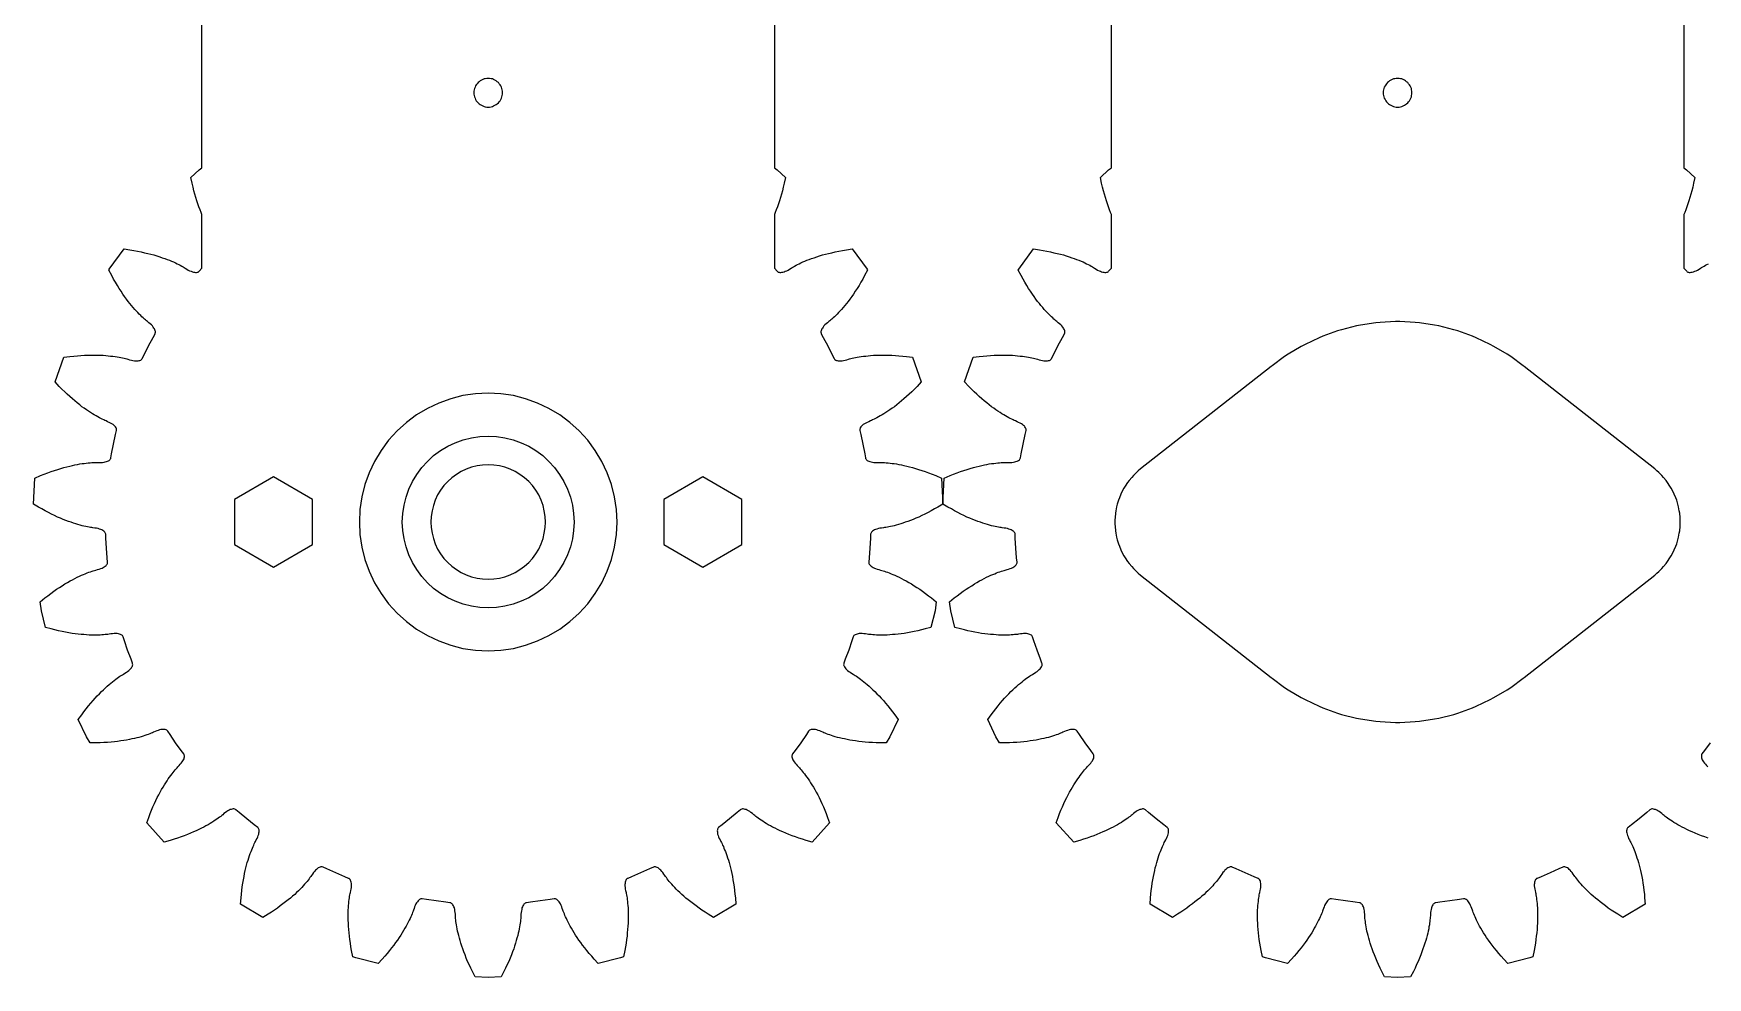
# Model space of a CAD drawing. Header units: millimetres. Extents: x -32 to 159, y -32 to 274.
# Drawn here: x -31.8 to 85.2, y -31.8 to 34.1 of the extents above; entities that cross this region are included whole.
import ezdxf

# ---------------------------------------------------------------- set-up
doc = ezdxf.new("R2010")
doc.units = ezdxf.units.MM
doc.layers.add('default', color=7, linetype='Continuous')

msp = doc.modelspace()

# ---------------------------------------------------------------- linework, layer by layer
at = {"layer": 'default'}
for points in [[(5.46, -27.71), (5.41, -27.6), (5.36, -27.49), (5.32, -27.38), (5.28, -27.29), (5.25, -27.2), (5.22, -27.12), (5.18, -27), (5.14, -26.89), (5.1, -26.79), (5.05, -26.69), (5, -26.61), (4.95, -26.54), (4.9, -26.48), (4.85, -26.43), (4.8, -26.39), (4.75, -26.36), (4.7, -26.34), (4.66, -26.34), (4.61, -26.34), (4.32, -26.38), (3.64, -26.48), (2.96, -26.57), (2.67, -26.6), (2.62, -26.61), (2.58, -26.64), (2.54, -26.67), (2.5, -26.71), (2.46, -26.76), (2.42, -26.82), (2.39, -26.89), (2.36, -26.97), (2.34, -27.07), (2.32, -27.17), (2.3, -27.28), (2.29, -27.4), (2.29, -27.52), (2.28, -27.61), (2.28, -27.7), (2.26, -27.8), (2.25, -27.91), (2.24, -28.03), (2.22, -28.16), (2.19, -28.29), (2.17, -28.43), (2.14, -28.58), (2.1, -28.74), (2.06, -28.9), (2.01, -29.08), (1.96, -29.25), (1.91, -29.44), (1.84, -29.63), (1.78, -29.83), (1.7, -30.04), (1.62, -30.25), (1.53, -30.47), (1.44, -30.7), (1.33, -30.93), (1.22, -31.17), (1.1, -31.41), (0.91, -31.79), (0, -31.83), (-0.91, -31.79), (-1.1, -31.41), (-1.22, -31.17), (-1.33, -30.93), (-1.44, -30.7), (-1.53, -30.47), (-1.62, -30.25), (-1.7, -30.04), (-1.78, -29.83), (-1.84, -29.63), (-1.91, -29.44), (-1.96, -29.25), (-2.01, -29.08), (-2.06, -28.9), (-2.1, -28.74), (-2.14, -28.58), (-2.17, -28.43), (-2.19, -28.29), (-2.22, -28.16), (-2.24, -28.03), (-2.25, -27.91), (-2.26, -27.8), (-2.28, -27.7), (-2.28, -27.61), (-2.29, -27.52), (-2.29, -27.4), (-2.3, -27.28), (-2.32, -27.17), (-2.34, -27.07), (-2.36, -26.97), (-2.39, -26.89), (-2.42, -26.82), (-2.46, -26.76), (-2.5, -26.71), (-2.54, -26.67), (-2.58, -26.64), (-2.62, -26.61), (-2.67, -26.6), (-2.96, -26.57), (-3.64, -26.48), (-4.32, -26.38), (-4.61, -26.34), (-4.66, -26.34), (-4.7, -26.34), (-4.75, -26.36), (-4.8, -26.39), (-4.85, -26.43), (-4.9, -26.48), (-4.95, -26.54), (-5, -26.61), (-5.05, -26.69), (-5.1, -26.79), (-5.14, -26.89), (-5.18, -27), (-5.22, -27.12), (-5.25, -27.2), (-5.28, -27.29), (-5.32, -27.38), (-5.36, -27.49), (-5.41, -27.6), (-5.46, -27.71), (-5.52, -27.83), (-5.59, -27.96), (-5.66, -28.1), (-5.73, -28.24), (-5.82, -28.39), (-5.91, -28.54), (-6, -28.7), (-6.11, -28.86), (-6.22, -29.03), (-6.34, -29.21), (-6.47, -29.39), (-6.6, -29.57), (-6.75, -29.76), (-6.9, -29.95), (-7.06, -30.15), (-7.23, -30.34), (-7.41, -30.55), (-7.69, -30.85), (-9.24, -30.46), (-9.45, -30.38), (-9.54, -29.95), (-9.59, -29.69), (-9.63, -29.43), (-9.67, -29.18), (-9.7, -28.93), (-9.72, -28.7), (-9.74, -28.47), (-9.76, -28.25), (-9.77, -28.04), (-9.78, -27.83), (-9.78, -27.64), (-9.78, -27.45), (-9.78, -27.28), (-9.78, -27.11), (-9.77, -26.95), (-9.76, -26.79), (-9.74, -26.65), (-9.73, -26.52), (-9.72, -26.39), (-9.7, -26.27), (-9.68, -26.16), (-9.66, -26.06), (-9.65, -25.97), (-9.63, -25.89), (-9.6, -25.76), (-9.58, -25.65), (-9.56, -25.53), (-9.55, -25.43), (-9.55, -25.34), (-9.56, -25.25), (-9.57, -25.17), (-9.59, -25.1), (-9.61, -25.04), (-9.64, -24.99), (-9.67, -24.95), (-9.71, -24.92), (-9.75, -24.9), (-10.02, -24.79), (-10.65, -24.52), (-11.28, -24.24), (-11.54, -24.12), (-11.59, -24.1), (-11.64, -24.1), (-11.69, -24.1), (-11.74, -24.12), (-11.8, -24.14), (-11.87, -24.17), (-11.93, -24.22), (-12, -24.28), (-12.06, -24.34), (-12.13, -24.42), (-12.2, -24.5), (-12.28, -24.6), (-12.35, -24.71), (-12.39, -24.78), (-12.45, -24.85), (-12.51, -24.93), (-12.58, -25.02), (-12.65, -25.11), (-12.74, -25.21), (-12.83, -25.31), (-12.92, -25.42), (-13.03, -25.53), (-13.14, -25.65), (-13.26, -25.77), (-13.39, -25.89), (-13.52, -26.02), (-13.67, -26.15), (-13.82, -26.28), (-13.98, -26.41), (-14.16, -26.55), (-14.34, -26.69), (-14.53, -26.83), (-14.73, -26.98), (-14.93, -27.12), (-15.15, -27.27), (-15.38, -27.41), (-15.74, -27.63), (-17.3, -26.7), (-17.27, -26.27), (-17.24, -26), (-17.21, -25.74), (-17.18, -25.49), (-17.14, -25.24), (-17.1, -25.01), (-17.06, -24.78), (-17.02, -24.57), (-16.97, -24.36), (-16.93, -24.16), (-16.88, -23.98), (-16.83, -23.8), (-16.78, -23.63), (-16.73, -23.46), (-16.67, -23.31), (-16.62, -23.17), (-16.57, -23.03), (-16.52, -22.91), (-16.47, -22.79), (-16.43, -22.68), (-16.38, -22.58), (-16.34, -22.49), (-16.3, -22.4), (-16.26, -22.33), (-16.2, -22.22), (-16.14, -22.11), (-16.1, -22.01), (-16.06, -21.91), (-16.03, -21.82), (-16.02, -21.73), (-16.01, -21.66), (-16, -21.59), (-16.01, -21.52), (-16.02, -21.47), (-16.04, -21.42), (-16.07, -21.38), (-16.1, -21.35), (-16.34, -21.16), (-16.87, -20.74), (-17.4, -20.3), (-17.62, -20.11), (-17.66, -20.08), (-17.71, -20.06), (-17.76, -20.05), (-17.82, -20.05), (-17.88, -20.06), (-17.95, -20.08), (-18.02, -20.1), (-18.1, -20.14), (-18.18, -20.18), (-18.27, -20.24), (-18.36, -20.3), (-18.46, -20.38), (-18.55, -20.46), (-18.62, -20.51), (-18.69, -20.57), (-18.77, -20.63), (-18.86, -20.7), (-18.96, -20.77), (-19.07, -20.84), (-19.18, -20.91), (-19.3, -20.99), (-19.43, -21.07), (-19.57, -21.15), (-19.72, -21.23), (-19.87, -21.32), (-20.04, -21.4), (-20.22, -21.49), (-20.4, -21.57), (-20.59, -21.66), (-20.79, -21.75), (-21.01, -21.83), (-21.23, -21.92), (-21.46, -22), (-21.7, -22.09), (-21.95, -22.17), (-22.21, -22.25), (-22.63, -22.37), (-23.85, -21.02), (-23.71, -20.64), (-23.61, -20.38), (-23.52, -20.14), (-23.42, -19.91), (-23.32, -19.68), (-23.22, -19.47), (-23.12, -19.26), (-23.02, -19.07), (-22.92, -18.88), (-22.82, -18.7), (-22.72, -18.53), (-22.62, -18.37), (-22.53, -18.22), (-22.44, -18.08), (-22.35, -17.95), (-22.26, -17.82), (-22.17, -17.71), (-22.09, -17.6), (-22.01, -17.5), (-21.94, -17.41), (-21.87, -17.32), (-21.8, -17.25), (-21.74, -17.18), (-21.68, -17.11), (-21.59, -17.02), (-21.51, -16.93), (-21.44, -16.85), (-21.38, -16.76), (-21.33, -16.68), (-21.29, -16.61), (-21.25, -16.54), (-21.23, -16.47), (-21.22, -16.41), (-21.22, -16.35), (-21.23, -16.3), (-21.24, -16.25), (-21.26, -16.21), (-21.44, -15.97), (-21.84, -15.42), (-22.23, -14.85), (-22.39, -14.61), (-22.42, -14.57), (-22.46, -14.54), (-22.51, -14.52), (-22.57, -14.5), (-22.63, -14.49), (-22.7, -14.49), (-22.78, -14.5), (-22.86, -14.51), (-22.96, -14.53), (-23.05, -14.56), (-23.16, -14.6), (-23.27, -14.64), (-23.38, -14.69), (-23.46, -14.73), (-23.55, -14.76), (-23.64, -14.8), (-23.75, -14.84), (-23.86, -14.88), (-23.98, -14.92), (-24.11, -14.96), (-24.25, -15), (-24.4, -15.05), (-24.55, -15.09), (-24.72, -15.13), (-24.89, -15.16), (-25.07, -15.2), (-25.26, -15.24), (-25.46, -15.27), (-25.67, -15.3), (-25.89, -15.33), (-26.12, -15.36), (-26.35, -15.38), (-26.6, -15.4), (-26.85, -15.41), (-27.11, -15.43), (-27.39, -15.43), (-27.81, -15.44), (-28.07, -15.01), (-28.64, -13.81), (-28.4, -13.47), (-28.24, -13.26), (-28.08, -13.05), (-27.92, -12.85), (-27.76, -12.66), (-27.61, -12.48), (-27.46, -12.31), (-27.31, -12.15), (-27.16, -12), (-27.02, -11.85), (-26.88, -11.72), (-26.74, -11.59), (-26.61, -11.47), (-26.48, -11.36), (-26.36, -11.25), (-26.24, -11.16), (-26.13, -11.07), (-26.02, -10.99), (-25.92, -10.91), (-25.82, -10.84), (-25.73, -10.78), (-25.64, -10.72), (-25.56, -10.67), (-25.49, -10.63), (-25.38, -10.57), (-25.28, -10.5), (-25.19, -10.44), (-25.11, -10.38), (-25.04, -10.31), (-24.98, -10.25), (-24.93, -10.19), (-24.89, -10.13), (-24.86, -10.07), (-24.84, -10.02), (-24.83, -9.97), (-24.84, -9.92), (-24.85, -9.87), (-24.95, -9.59), (-25.19, -8.95), (-25.41, -8.31), (-25.51, -8.02), (-25.52, -7.98), (-25.55, -7.94), (-25.59, -7.91), (-25.64, -7.88), (-25.7, -7.85), (-25.77, -7.83), (-25.84, -7.81), (-25.93, -7.8), (-26.02, -7.8), (-26.13, -7.8), (-26.24, -7.81), (-26.36, -7.82), (-26.48, -7.84), (-26.57, -7.85), (-26.66, -7.86), (-26.76, -7.87), (-26.87, -7.88), (-26.99, -7.89), (-27.12, -7.9), (-27.25, -7.9), (-27.4, -7.91), (-27.55, -7.91), (-27.71, -7.9), (-27.88, -7.9), (-28.06, -7.89), (-28.24, -7.87), (-28.44, -7.86), (-28.64, -7.83), (-28.85, -7.81), (-29.07, -7.78), (-29.29, -7.74), (-29.53, -7.7), (-29.77, -7.65), (-30.02, -7.6), (-30.27, -7.54), (-30.53, -7.47), (-30.93, -7.36), (-31.22, -6.21), (-31.31, -5.58), (-30.98, -5.31), (-30.77, -5.15), (-30.56, -4.99), (-30.35, -4.84), (-30.15, -4.7), (-29.95, -4.57), (-29.76, -4.45), (-29.57, -4.33), (-29.39, -4.22), (-29.21, -4.12), (-29.04, -4.03), (-28.88, -3.94), (-28.72, -3.86), (-28.56, -3.79), (-28.42, -3.72), (-28.28, -3.66), (-28.15, -3.61), (-28.02, -3.56), (-27.9, -3.51), (-27.79, -3.47), (-27.68, -3.44), (-27.59, -3.41), (-27.5, -3.38), (-27.41, -3.36), (-27.29, -3.33), (-27.18, -3.29), (-27.07, -3.26), (-26.98, -3.22), (-26.89, -3.17), (-26.82, -3.13), (-26.75, -3.08), (-26.7, -3.04), (-26.66, -2.99), (-26.62, -2.94), (-26.6, -2.9), (-26.59, -2.85), (-26.59, -2.8), (-26.62, -2.51), (-26.67, -1.82), (-26.71, -1.14), (-26.72, -0.85), (-26.73, -0.8), (-26.75, -0.75), (-26.78, -0.71), (-26.82, -0.67), (-26.86, -0.63), (-26.92, -0.59), (-26.99, -0.55), (-27.07, -0.52), (-27.16, -0.49), (-27.26, -0.46), (-27.37, -0.44), (-27.49, -0.42), (-27.62, -0.4), (-27.7, -0.39), (-27.79, -0.38), (-27.89, -0.36), (-28, -0.34), (-28.12, -0.32), (-28.24, -0.29), (-28.37, -0.26), (-28.51, -0.22), (-28.66, -0.18), (-28.82, -0.13), (-28.98, -0.08), (-29.14, -0.02), (-29.32, 0.04), (-29.5, 0.11), (-29.69, 0.18), (-29.89, 0.26), (-30.09, 0.35), (-30.29, 0.45), (-30.51, 0.55), (-30.73, 0.66), (-30.95, 0.78), (-31.18, 0.91), (-31.42, 1.04), (-31.77, 1.25), (-31.68, 3.07), (-31.27, 3.24), (-31.02, 3.35), (-30.77, 3.44), (-30.53, 3.53), (-30.3, 3.61), (-30.07, 3.68), (-29.86, 3.75), (-29.64, 3.81), (-29.44, 3.86), (-29.24, 3.91), (-29.05, 3.95), (-28.87, 3.99), (-28.7, 4.03), (-28.53, 4.06), (-28.37, 4.08), (-28.22, 4.1), (-28.08, 4.12), (-27.94, 4.13), (-27.81, 4.14), (-27.69, 4.15), (-27.58, 4.16), (-27.48, 4.16), (-27.39, 4.16), (-27.3, 4.16), (-27.18, 4.16), (-27.06, 4.16), (-26.95, 4.17), (-26.84, 4.18), (-26.75, 4.2), (-26.67, 4.22), (-26.59, 4.25), (-26.53, 4.28), (-26.47, 4.31), (-26.43, 4.35), (-26.4, 4.39), (-26.37, 4.43), (-26.36, 4.48), (-26.31, 4.77), (-26.17, 5.44), (-26.03, 6.11), (-25.96, 6.4), (-25.96, 6.44), (-25.96, 6.49), (-25.98, 6.54), (-26, 6.59), (-26.04, 6.65), (-26.08, 6.7), (-26.14, 6.75), (-26.21, 6.81), (-26.29, 6.86), (-26.38, 6.91), (-26.47, 6.96), (-26.59, 7.01), (-26.7, 7.06), (-26.78, 7.09), (-26.86, 7.13), (-26.96, 7.18), (-27.06, 7.23), (-27.16, 7.28), (-27.27, 7.34), (-27.39, 7.41), (-27.52, 7.48), (-27.65, 7.56), (-27.78, 7.65), (-27.92, 7.74), (-28.07, 7.84), (-28.22, 7.95), (-28.38, 8.06), (-28.54, 8.19), (-28.71, 8.32), (-28.88, 8.46), (-29.05, 8.61), (-29.23, 8.76), (-29.41, 8.93), (-29.59, 9.1), (-29.78, 9.29), (-29.97, 9.48), (-30.26, 9.79), (-29.65, 11.51), (-29.23, 11.56), (-28.96, 11.59), (-28.7, 11.61), (-28.45, 11.63), (-28.2, 11.65), (-27.97, 11.66), (-27.74, 11.66), (-27.52, 11.66), (-27.31, 11.66), (-27.1, 11.66), (-26.91, 11.65), (-26.72, 11.63), (-26.54, 11.62), (-26.38, 11.6), (-26.22, 11.58), (-26.07, 11.56), (-25.92, 11.54), (-25.79, 11.52), (-25.66, 11.49), (-25.55, 11.47), (-25.44, 11.44), (-25.34, 11.42), (-25.25, 11.4), (-25.17, 11.37), (-25.05, 11.34), (-24.93, 11.31), (-24.82, 11.28), (-24.72, 11.27), (-24.63, 11.26), (-24.54, 11.26), (-24.46, 11.26), (-24.39, 11.28), (-24.33, 11.29), (-24.28, 11.32), (-24.23, 11.35), (-24.2, 11.38), (-24.18, 11.42), (-24.04, 11.69), (-23.73, 12.3), (-23.41, 12.9), (-23.27, 13.16), (-23.26, 13.21), (-23.25, 13.25), (-23.25, 13.31), (-23.26, 13.36), (-23.28, 13.42), (-23.31, 13.49), (-23.35, 13.55), (-23.4, 13.62), (-23.46, 13.7), (-23.53, 13.77), (-23.61, 13.85), (-23.71, 13.93), (-23.81, 14), (-23.87, 14.06), (-23.94, 14.12), (-24.02, 14.18), (-24.1, 14.26), (-24.19, 14.34), (-24.28, 14.43), (-24.38, 14.52), (-24.48, 14.63), (-24.58, 14.74), (-24.69, 14.86), (-24.8, 14.99), (-24.91, 15.12), (-25.03, 15.27), (-25.15, 15.42), (-25.27, 15.58), (-25.4, 15.75), (-25.52, 15.93), (-25.65, 16.12), (-25.78, 16.32), (-25.91, 16.53), (-26.04, 16.75), (-26.17, 16.98), (-26.3, 17.22), (-26.51, 17.61), (-26.47, 17.68), (-25.43, 19.08), (-25.03, 19.02), (-24.76, 18.97), (-24.5, 18.93), (-24.25, 18.88), (-24.01, 18.82), (-23.78, 18.77), (-23.56, 18.71), (-23.35, 18.66), (-23.15, 18.6), (-22.95, 18.54), (-22.77, 18.47), (-22.59, 18.41), (-22.43, 18.35), (-22.27, 18.29), (-22.12, 18.23), (-21.98, 18.17), (-21.85, 18.11), (-21.73, 18.05), (-21.61, 17.99), (-21.51, 17.94), (-21.41, 17.88), (-21.32, 17.83), (-21.24, 17.79), (-21.17, 17.74), (-21.06, 17.67), (-20.96, 17.61), (-20.86, 17.56), (-20.76, 17.52), (-20.67, 17.49), (-20.59, 17.46), (-20.51, 17.45), (-20.44, 17.44), (-20.38, 17.44), (-20.32, 17.45), (-20.27, 17.47), (-20.23, 17.49), (-20.2, 17.52), (-20, 17.74), (-20, 21.49), (-20.06, 21.63), (-20.13, 21.82), (-20.21, 22.02), (-20.28, 22.23), (-20.35, 22.45), (-20.42, 22.67), (-20.49, 22.91), (-20.56, 23.15), (-20.62, 23.41), (-20.68, 23.67), (-20.77, 24.08), (-20.19, 24.61), (-20, 24.75), (-20, 100)], [(20, 100), (20, 24.75), (20.19, 24.61), (20.77, 24.08), (20.68, 23.67), (20.62, 23.41), (20.56, 23.15), (20.49, 22.91), (20.42, 22.67), (20.35, 22.45), (20.28, 22.23), (20.21, 22.02), (20.13, 21.82), (20.06, 21.63), (20, 21.49), (20, 17.74), (20.2, 17.52), (20.23, 17.49), (20.27, 17.47), (20.32, 17.45), (20.38, 17.44), (20.44, 17.44), (20.51, 17.45), (20.59, 17.46), (20.67, 17.49), (20.76, 17.52), (20.86, 17.56), (20.96, 17.61), (21.06, 17.67), (21.17, 17.74), (21.24, 17.79), (21.32, 17.83), (21.41, 17.88), (21.51, 17.94), (21.61, 17.99), (21.73, 18.05), (21.85, 18.11), (21.98, 18.17), (22.12, 18.23), (22.27, 18.29), (22.43, 18.35), (22.59, 18.41), (22.77, 18.47), (22.95, 18.54), (23.15, 18.6), (23.35, 18.66), (23.56, 18.71), (23.78, 18.77), (24.01, 18.82), (24.25, 18.88), (24.5, 18.93), (24.76, 18.97), (25.03, 19.02), (25.43, 19.08), (26.47, 17.68), (26.51, 17.61), (26.3, 17.22), (26.17, 16.98), (26.04, 16.75), (25.91, 16.53), (25.78, 16.32), (25.65, 16.12), (25.52, 15.93), (25.4, 15.75), (25.27, 15.58), (25.15, 15.42), (25.03, 15.27), (24.91, 15.12), (24.8, 14.99), (24.69, 14.86), (24.58, 14.74), (24.48, 14.63), (24.38, 14.52), (24.28, 14.43), (24.19, 14.34), (24.1, 14.26), (24.02, 14.18), (23.94, 14.12), (23.87, 14.06), (23.81, 14), (23.71, 13.93), (23.61, 13.85), (23.53, 13.77), (23.46, 13.7), (23.4, 13.62), (23.35, 13.55), (23.31, 13.49), (23.28, 13.42), (23.26, 13.36), (23.25, 13.31), (23.25, 13.25), (23.26, 13.21), (23.27, 13.16), (23.41, 12.9), (23.73, 12.3), (24.04, 11.69), (24.18, 11.42), (24.2, 11.38), (24.23, 11.35), (24.28, 11.32), (24.33, 11.29), (24.39, 11.28), (24.46, 11.26), (24.54, 11.26), (24.63, 11.26), (24.72, 11.27), (24.82, 11.28), (24.93, 11.31), (25.05, 11.34), (25.17, 11.37), (25.25, 11.4), (25.34, 11.42), (25.44, 11.44), (25.55, 11.47), (25.66, 11.49), (25.79, 11.52), (25.92, 11.54), (26.07, 11.56), (26.22, 11.58), (26.38, 11.6), (26.54, 11.62), (26.72, 11.63), (26.91, 11.65), (27.1, 11.66), (27.31, 11.66), (27.52, 11.66), (27.74, 11.66), (27.97, 11.66), (28.2, 11.65), (28.45, 11.63), (28.7, 11.61), (28.96, 11.59), (29.23, 11.56), (29.65, 11.51), (30.26, 9.79), (29.97, 9.48), (29.78, 9.29), (29.59, 9.1), (29.41, 8.93), (29.23, 8.76), (29.05, 8.61), (28.88, 8.46), (28.71, 8.32), (28.54, 8.19), (28.38, 8.06), (28.22, 7.95), (28.07, 7.84), (27.92, 7.74), (27.78, 7.65), (27.65, 7.56), (27.52, 7.48), (27.39, 7.41), (27.27, 7.34), (27.16, 7.28), (27.06, 7.23), (26.96, 7.18), (26.86, 7.13), (26.78, 7.09), (26.7, 7.06), (26.59, 7.01), (26.47, 6.96), (26.38, 6.91), (26.29, 6.86), (26.21, 6.81), (26.14, 6.75), (26.08, 6.7), (26.04, 6.65), (26, 6.59), (25.98, 6.54), (25.96, 6.49), (25.96, 6.44), (25.96, 6.4), (26.03, 6.11), (26.17, 5.44), (26.31, 4.77), (26.36, 4.48), (26.37, 4.43), (26.4, 4.39), (26.43, 4.35), (26.47, 4.31), (26.53, 4.28), (26.59, 4.25), (26.67, 4.22), (26.75, 4.2), (26.84, 4.18), (26.95, 4.17), (27.06, 4.16), (27.18, 4.16), (27.3, 4.16), (27.39, 4.16), (27.48, 4.16), (27.58, 4.16), (27.69, 4.15), (27.81, 4.14), (27.94, 4.13), (28.08, 4.12), (28.22, 4.1), (28.37, 4.08), (28.53, 4.06), (28.7, 4.03), (28.87, 3.99), (29.05, 3.95), (29.24, 3.91), (29.44, 3.86), (29.64, 3.81), (29.86, 3.75), (30.07, 3.68), (30.3, 3.61), (30.53, 3.53), (30.77, 3.44), (31.02, 3.35), (31.27, 3.24), (31.68, 3.07), (31.77, 1.25), (31.42, 1.04), (31.18, 0.91), (30.95, 0.78), (30.73, 0.66), (30.51, 0.55), (30.29, 0.45), (30.09, 0.35), (29.89, 0.26), (29.69, 0.18), (29.5, 0.11), (29.32, 0.04), (29.14, -0.02), (28.98, -0.08), (28.82, -0.13), (28.66, -0.18), (28.51, -0.22), (28.37, -0.26), (28.24, -0.29), (28.12, -0.32), (28, -0.34), (27.89, -0.36), (27.79, -0.38), (27.7, -0.39), (27.62, -0.4), (27.49, -0.42), (27.37, -0.44), (27.26, -0.46), (27.16, -0.49), (27.07, -0.52), (26.99, -0.55), (26.92, -0.59), (26.86, -0.63), (26.82, -0.67), (26.78, -0.71), (26.75, -0.75), (26.73, -0.8), (26.72, -0.85), (26.71, -1.14), (26.67, -1.82), (26.62, -2.51), (26.59, -2.8), (26.59, -2.85), (26.6, -2.9), (26.62, -2.94), (26.66, -2.99), (26.7, -3.04), (26.75, -3.08), (26.82, -3.13), (26.89, -3.17), (26.98, -3.22), (27.07, -3.26), (27.18, -3.29), (27.29, -3.33), (27.41, -3.36), (27.5, -3.38), (27.59, -3.41), (27.68, -3.44), (27.79, -3.47), (27.9, -3.51), (28.02, -3.56), (28.15, -3.61), (28.28, -3.66), (28.42, -3.72), (28.56, -3.79), (28.72, -3.86), (28.88, -3.94), (29.04, -4.03), (29.21, -4.12), (29.39, -4.22), (29.57, -4.33), (29.76, -4.45), (29.95, -4.57), (30.15, -4.7), (30.35, -4.84), (30.56, -4.99), (30.77, -5.15), (30.98, -5.31), (31.31, -5.58), (31.22, -6.21), (30.93, -7.36), (30.53, -7.47), (30.27, -7.54), (30.02, -7.6), (29.77, -7.65), (29.53, -7.7), (29.29, -7.74), (29.07, -7.78), (28.85, -7.81), (28.64, -7.83), (28.44, -7.86), (28.24, -7.87), (28.06, -7.89), (27.88, -7.9), (27.71, -7.9), (27.55, -7.91), (27.4, -7.91), (27.25, -7.9), (27.12, -7.9), (26.99, -7.89), (26.87, -7.88), (26.76, -7.87), (26.66, -7.86), (26.57, -7.85), (26.48, -7.84), (26.36, -7.82), (26.24, -7.81), (26.13, -7.8), (26.02, -7.8), (25.93, -7.8), (25.84, -7.81), (25.77, -7.83), (25.7, -7.85), (25.64, -7.88), (25.59, -7.91), (25.55, -7.94), (25.52, -7.98), (25.51, -8.02), (25.41, -8.31), (25.19, -8.95), (24.95, -9.59), (24.85, -9.87), (24.84, -9.92), (24.83, -9.97), (24.84, -10.02), (24.86, -10.07), (24.89, -10.13), (24.93, -10.19), (24.98, -10.25), (25.04, -10.31), (25.11, -10.38), (25.19, -10.44), (25.28, -10.5), (25.38, -10.57), (25.49, -10.63), (25.56, -10.67), (25.64, -10.72), (25.73, -10.78), (25.82, -10.84), (25.92, -10.91), (26.02, -10.99), (26.13, -11.07), (26.24, -11.16), (26.36, -11.25), (26.48, -11.36), (26.61, -11.47), (26.74, -11.59), (26.88, -11.72), (27.02, -11.85), (27.16, -12), (27.31, -12.15), (27.46, -12.31), (27.61, -12.48), (27.76, -12.66), (27.92, -12.85), (28.08, -13.05), (28.24, -13.26), (28.4, -13.47), (28.64, -13.81), (28.07, -15.01), (27.81, -15.44), (27.39, -15.43), (27.11, -15.43), (26.85, -15.41), (26.6, -15.4), (26.35, -15.38), (26.12, -15.36), (25.89, -15.33), (25.67, -15.3), (25.46, -15.27), (25.26, -15.24), (25.07, -15.2), (24.89, -15.16), (24.72, -15.13), (24.55, -15.09), (24.4, -15.05), (24.25, -15), (24.11, -14.96), (23.98, -14.92), (23.86, -14.88), (23.75, -14.84), (23.64, -14.8), (23.55, -14.76), (23.46, -14.73), (23.38, -14.69), (23.27, -14.64), (23.16, -14.6), (23.05, -14.56), (22.96, -14.53), (22.86, -14.51), (22.78, -14.5), (22.7, -14.49), (22.63, -14.49), (22.57, -14.5), (22.51, -14.52), (22.46, -14.54), (22.42, -14.57), (22.39, -14.61), (22.23, -14.85), (21.84, -15.42), (21.44, -15.97), (21.26, -16.21), (21.24, -16.25), (21.23, -16.3), (21.22, -16.35), (21.22, -16.41), (21.23, -16.47), (21.25, -16.54), (21.29, -16.61), (21.33, -16.68), (21.38, -16.76), (21.44, -16.85), (21.51, -16.93), (21.59, -17.02), (21.68, -17.11), (21.74, -17.18), (21.8, -17.25), (21.87, -17.32), (21.94, -17.41), (22.01, -17.5), (22.09, -17.6), (22.17, -17.71), (22.26, -17.82), (22.35, -17.95), (22.44, -18.08), (22.53, -18.22), (22.62, -18.37), (22.72, -18.53), (22.82, -18.7), (22.92, -18.88), (23.02, -19.07), (23.12, -19.26), (23.22, -19.47), (23.32, -19.68), (23.42, -19.91), (23.52, -20.14), (23.61, -20.38), (23.71, -20.64), (23.85, -21.02), (22.63, -22.37), (22.21, -22.25), (21.95, -22.17), (21.7, -22.09), (21.46, -22), (21.23, -21.92), (21.01, -21.83), (20.79, -21.75), (20.59, -21.66), (20.4, -21.57), (20.22, -21.49), (20.04, -21.4), (19.87, -21.32), (19.72, -21.23), (19.57, -21.15), (19.43, -21.07), (19.3, -20.99), (19.18, -20.91), (19.07, -20.84), (18.96, -20.77), (18.86, -20.7), (18.77, -20.63), (18.69, -20.57), (18.62, -20.51), (18.55, -20.46), (18.46, -20.38), (18.36, -20.3), (18.27, -20.24), (18.18, -20.18), (18.1, -20.14), (18.02, -20.1), (17.95, -20.08), (17.88, -20.06), (17.82, -20.05), (17.76, -20.05), (17.71, -20.06), (17.66, -20.08), (17.62, -20.11), (17.4, -20.3), (16.87, -20.74), (16.34, -21.16), (16.1, -21.35), (16.07, -21.38), (16.04, -21.42), (16.02, -21.47), (16.01, -21.52), (16, -21.59), (16.01, -21.66), (16.02, -21.73), (16.03, -21.82), (16.06, -21.91), (16.1, -22.01), (16.14, -22.11), (16.2, -22.22), (16.26, -22.33), (16.3, -22.4), (16.34, -22.49), (16.38, -22.58), (16.43, -22.68), (16.47, -22.79), (16.52, -22.91), (16.57, -23.03), (16.62, -23.17), (16.67, -23.31), (16.73, -23.46), (16.78, -23.63), (16.83, -23.8), (16.88, -23.98), (16.93, -24.16), (16.97, -24.36), (17.02, -24.57), (17.06, -24.78), (17.1, -25.01), (17.14, -25.24), (17.18, -25.49), (17.21, -25.74), (17.24, -26), (17.27, -26.27), (17.3, -26.7), (15.74, -27.63), (15.38, -27.41), (15.15, -27.27), (14.93, -27.12), (14.73, -26.98), (14.53, -26.83), (14.34, -26.69), (14.16, -26.55), (13.98, -26.41), (13.82, -26.28), (13.67, -26.15), (13.52, -26.02), (13.39, -25.89), (13.26, -25.77), (13.14, -25.65), (13.03, -25.53), (12.92, -25.42), (12.83, -25.31), (12.74, -25.21), (12.65, -25.11), (12.58, -25.02), (12.51, -24.93), (12.45, -24.85), (12.39, -24.78), (12.35, -24.71), (12.28, -24.6), (12.2, -24.5), (12.13, -24.42), (12.06, -24.34), (12, -24.28), (11.93, -24.22), (11.87, -24.17), (11.8, -24.14), (11.74, -24.12), (11.69, -24.1), (11.64, -24.1), (11.59, -24.1), (11.54, -24.12), (11.28, -24.24), (10.65, -24.52), (10.02, -24.79), (9.75, -24.9), (9.71, -24.92), (9.67, -24.95), (9.64, -24.99), (9.61, -25.04), (9.59, -25.1), (9.57, -25.17), (9.56, -25.25), (9.55, -25.34), (9.55, -25.43), (9.56, -25.53), (9.58, -25.65), (9.6, -25.76), (9.63, -25.89), (9.65, -25.97), (9.66, -26.06), (9.68, -26.16), (9.7, -26.27), (9.72, -26.39), (9.73, -26.52), (9.74, -26.65), (9.76, -26.79), (9.77, -26.95), (9.78, -27.11), (9.78, -27.28), (9.78, -27.45), (9.78, -27.64), (9.78, -27.83), (9.77, -28.04), (9.76, -28.25), (9.74, -28.47), (9.72, -28.7), (9.7, -28.93), (9.67, -29.18), (9.63, -29.43), (9.59, -29.69), (9.54, -29.95), (9.45, -30.38), (9.24, -30.46), (7.69, -30.85), (7.41, -30.55), (7.23, -30.34), (7.06, -30.15), (6.9, -29.95), (6.75, -29.76), (6.6, -29.57), (6.47, -29.39), (6.34, -29.21), (6.22, -29.03), (6.11, -28.86), (6, -28.7), (5.91, -28.54), (5.82, -28.39), (5.73, -28.24), (5.66, -28.1), (5.59, -27.96), (5.52, -27.83), (5.46, -27.71)], [(69.19, -28.1), (69.12, -27.96), (69.06, -27.83), (69, -27.71), (68.95, -27.6), (68.9, -27.49), (68.86, -27.38), (68.82, -27.29), (68.79, -27.2), (68.76, -27.12), (68.72, -27), (68.68, -26.89), (68.63, -26.79), (68.59, -26.69), (68.54, -26.61), (68.49, -26.54), (68.44, -26.48), (68.39, -26.43), (68.34, -26.39), (68.29, -26.36), (68.24, -26.34), (68.19, -26.34), (68.15, -26.34), (67.86, -26.38), (67.18, -26.48), (66.5, -26.57), (66.21, -26.6), (66.16, -26.61), (66.12, -26.64), (66.07, -26.67), (66.03, -26.71), (66, -26.76), (65.96, -26.82), (65.93, -26.89), (65.9, -26.97), (65.88, -27.07), (65.86, -27.17), (65.84, -27.28), (65.83, -27.4), (65.83, -27.52), (65.82, -27.61), (65.81, -27.7), (65.8, -27.8), (65.79, -27.91), (65.77, -28.03), (65.76, -28.16), (65.73, -28.29), (65.71, -28.43), (65.67, -28.58), (65.64, -28.74), (65.6, -28.9), (65.55, -29.08), (65.5, -29.25), (65.44, -29.44), (65.38, -29.63), (65.31, -29.83), (65.24, -30.04), (65.16, -30.25), (65.07, -30.47), (64.97, -30.7), (64.87, -30.93), (64.76, -31.17), (64.64, -31.41), (64.45, -31.79), (63.54, -31.83), (62.62, -31.79), (62.44, -31.41), (62.32, -31.17), (62.21, -30.93), (62.1, -30.7), (62.01, -30.47), (61.92, -30.25), (61.84, -30.04), (61.76, -29.83), (61.69, -29.63), (61.63, -29.44), (61.58, -29.25), (61.53, -29.08), (61.48, -28.9), (61.44, -28.74), (61.4, -28.58), (61.37, -28.43), (61.35, -28.29), (61.32, -28.16), (61.3, -28.03), (61.29, -27.91), (61.27, -27.8), (61.26, -27.7), (61.26, -27.61), (61.25, -27.52), (61.24, -27.4), (61.23, -27.28), (61.22, -27.17), (61.2, -27.07), (61.18, -26.97), (61.15, -26.89), (61.12, -26.82), (61.08, -26.76), (61.04, -26.71), (61, -26.67), (60.96, -26.64), (60.92, -26.61), (60.87, -26.6), (60.58, -26.57), (59.9, -26.48), (59.22, -26.38), (58.93, -26.34), (58.88, -26.34), (58.83, -26.34), (58.79, -26.36), (58.74, -26.39), (58.69, -26.43), (58.64, -26.48), (58.59, -26.54), (58.54, -26.61), (58.49, -26.69), (58.44, -26.79), (58.4, -26.89), (58.36, -27), (58.32, -27.12), (58.29, -27.2), (58.26, -27.29), (58.22, -27.38), (58.18, -27.49), (58.13, -27.6), (58.08, -27.71), (58.02, -27.83), (57.95, -27.96), (57.88, -28.1), (57.81, -28.24), (57.72, -28.39), (57.63, -28.54), (57.54, -28.7), (57.43, -28.86), (57.32, -29.03), (57.2, -29.21), (57.07, -29.39), (56.94, -29.57), (56.79, -29.76), (56.64, -29.95), (56.48, -30.15), (56.31, -30.34), (56.13, -30.55), (55.85, -30.85), (54.3, -30.46), (54.09, -30.38), (54, -29.95), (53.95, -29.69), (53.91, -29.43), (53.87, -29.18), (53.84, -28.93), (53.82, -28.7), (53.8, -28.47), (53.78, -28.25), (53.77, -28.04), (53.76, -27.83), (53.76, -27.64), (53.76, -27.45), (53.76, -27.28), (53.76, -27.11), (53.77, -26.95), (53.78, -26.79), (53.79, -26.65), (53.81, -26.52), (53.82, -26.39), (53.84, -26.27), (53.86, -26.16), (53.87, -26.06), (53.89, -25.97), (53.91, -25.89), (53.94, -25.76), (53.96, -25.65), (53.98, -25.53), (53.98, -25.43), (53.99, -25.34), (53.98, -25.25), (53.97, -25.17), (53.95, -25.1), (53.93, -25.04), (53.9, -24.99), (53.87, -24.95), (53.83, -24.92), (53.79, -24.9), (53.52, -24.79), (52.89, -24.52), (52.26, -24.24), (51.99, -24.12), (51.95, -24.1), (51.9, -24.1), (51.85, -24.1), (51.79, -24.12), (51.74, -24.14), (51.67, -24.17), (51.61, -24.22), (51.54, -24.28), (51.47, -24.34), (51.41, -24.42), (51.33, -24.5), (51.26, -24.6), (51.19, -24.71), (51.14, -24.78), (51.09, -24.85), (51.03, -24.93), (50.96, -25.02), (50.88, -25.11), (50.8, -25.21), (50.71, -25.31), (50.62, -25.42), (50.51, -25.53), (50.4, -25.65), (50.28, -25.77), (50.15, -25.89), (50.02, -26.02), (49.87, -26.15), (49.72, -26.28), (49.55, -26.41), (49.38, -26.55), (49.2, -26.69), (49.01, -26.83), (48.81, -26.98), (48.6, -27.12), (48.39, -27.27), (48.16, -27.41), (47.8, -27.63), (46.24, -26.7), (46.27, -26.27), (46.3, -26), (46.33, -25.74), (46.36, -25.49), (46.4, -25.24), (46.44, -25.01), (46.48, -24.78), (46.52, -24.57), (46.57, -24.36), (46.61, -24.16), (46.66, -23.98), (46.71, -23.8), (46.76, -23.63), (46.81, -23.46), (46.86, -23.31), (46.91, -23.17), (46.97, -23.03), (47.02, -22.91), (47.06, -22.79), (47.11, -22.68), (47.16, -22.58), (47.2, -22.49), (47.24, -22.4), (47.28, -22.33), (47.34, -22.22), (47.4, -22.11), (47.44, -22.01), (47.48, -21.91), (47.5, -21.82), (47.52, -21.73), (47.53, -21.66), (47.54, -21.59), (47.53, -21.52), (47.52, -21.47), (47.5, -21.42), (47.47, -21.38), (47.44, -21.35), (47.2, -21.16), (46.67, -20.74), (46.14, -20.3), (45.92, -20.11), (45.88, -20.08), (45.83, -20.06), (45.78, -20.05), (45.72, -20.05), (45.66, -20.06), (45.59, -20.08), (45.52, -20.1), (45.44, -20.14), (45.35, -20.18), (45.27, -20.24), (45.18, -20.3), (45.08, -20.38), (44.99, -20.46), (44.92, -20.51), (44.85, -20.57), (44.76, -20.63), (44.68, -20.7), (44.58, -20.77), (44.47, -20.84), (44.36, -20.91), (44.24, -20.99), (44.11, -21.07), (43.97, -21.15), (43.82, -21.23), (43.66, -21.32), (43.5, -21.4), (43.32, -21.49), (43.14, -21.57), (42.95, -21.66), (42.74, -21.75), (42.53, -21.83), (42.31, -21.92), (42.08, -22), (41.84, -22.09), (41.59, -22.17), (41.33, -22.25), (40.91, -22.37), (39.69, -21.02), (39.83, -20.64), (39.92, -20.38), (40.02, -20.14), (40.12, -19.91), (40.22, -19.68), (40.32, -19.47), (40.42, -19.26), (40.52, -19.07), (40.62, -18.88), (40.72, -18.7), (40.82, -18.53), (40.92, -18.37), (41.01, -18.22), (41.1, -18.08), (41.19, -17.95), (41.28, -17.82), (41.37, -17.71), (41.45, -17.6), (41.53, -17.5), (41.6, -17.41), (41.67, -17.32), (41.74, -17.25), (41.8, -17.18), (41.86, -17.11), (41.95, -17.02), (42.03, -16.93), (42.1, -16.85), (42.16, -16.76), (42.21, -16.68), (42.25, -16.61), (42.28, -16.54), (42.31, -16.47), (42.32, -16.41), (42.32, -16.35), (42.31, -16.3), (42.3, -16.25), (42.27, -16.21), (42.1, -15.97), (41.7, -15.42), (41.31, -14.85), (41.14, -14.61), (41.11, -14.57), (41.08, -14.54), (41.03, -14.52), (40.97, -14.5), (40.91, -14.49), (40.84, -14.49), (40.76, -14.5), (40.68, -14.51), (40.58, -14.53), (40.48, -14.56), (40.38, -14.6), (40.27, -14.64), (40.15, -14.69), (40.08, -14.73), (39.99, -14.76), (39.89, -14.8), (39.79, -14.84), (39.68, -14.88), (39.56, -14.92), (39.43, -14.96), (39.29, -15), (39.14, -15.05), (38.99, -15.09), (38.82, -15.13), (38.65, -15.16), (38.47, -15.2), (38.28, -15.24), (38.08, -15.27), (37.87, -15.3), (37.65, -15.33), (37.42, -15.36), (37.19, -15.38), (36.94, -15.4), (36.69, -15.41), (36.42, -15.43), (36.15, -15.43), (35.72, -15.44), (35.47, -15.01), (34.9, -13.81), (35.14, -13.47), (35.3, -13.26), (35.46, -13.05), (35.62, -12.85), (35.78, -12.66), (35.93, -12.48), (36.08, -12.31), (36.23, -12.15), (36.38, -12), (36.52, -11.85), (36.66, -11.72), (36.8, -11.59), (36.93, -11.47), (37.06, -11.36), (37.18, -11.25), (37.3, -11.16), (37.41, -11.07), (37.52, -10.99), (37.62, -10.91), (37.72, -10.84), (37.81, -10.78), (37.9, -10.72), (37.98, -10.67), (38.05, -10.63), (38.16, -10.57), (38.26, -10.5), (38.35, -10.44), (38.43, -10.38), (38.5, -10.31), (38.56, -10.25), (38.61, -10.19), (38.65, -10.13), (38.68, -10.07), (38.7, -10.02), (38.7, -9.97), (38.7, -9.92), (38.69, -9.87), (38.58, -9.59), (38.35, -8.95), (38.13, -8.31), (38.03, -8.02), (38.01, -7.98), (37.99, -7.94), (37.95, -7.91), (37.9, -7.88), (37.84, -7.85), (37.77, -7.83), (37.7, -7.81), (37.61, -7.8), (37.52, -7.8), (37.41, -7.8), (37.3, -7.81), (37.18, -7.82), (37.06, -7.84), (36.97, -7.85), (36.88, -7.86), (36.78, -7.87), (36.67, -7.88), (36.55, -7.89), (36.42, -7.9), (36.29, -7.9), (36.14, -7.91), (35.99, -7.91), (35.83, -7.9), (35.66, -7.9), (35.48, -7.89), (35.3, -7.87), (35.1, -7.86), (34.9, -7.83), (34.69, -7.81), (34.47, -7.78), (34.25, -7.74), (34.01, -7.7), (33.77, -7.65), (33.52, -7.6), (33.27, -7.54), (33.01, -7.47), (32.61, -7.36), (32.32, -6.21), (32.23, -5.58), (32.56, -5.31), (32.77, -5.15), (32.98, -4.99), (33.19, -4.84), (33.39, -4.7), (33.59, -4.57), (33.78, -4.45), (33.97, -4.33), (34.15, -4.22), (34.33, -4.12), (34.5, -4.03), (34.66, -3.94), (34.82, -3.86), (34.97, -3.79), (35.12, -3.72), (35.26, -3.66), (35.39, -3.61), (35.52, -3.56), (35.64, -3.51), (35.75, -3.47), (35.86, -3.44), (35.95, -3.41), (36.04, -3.38), (36.13, -3.36), (36.25, -3.33), (36.36, -3.29), (36.47, -3.26), (36.56, -3.22), (36.65, -3.17), (36.72, -3.13), (36.79, -3.08), (36.84, -3.04), (36.88, -2.99), (36.91, -2.94), (36.94, -2.9), (36.95, -2.85), (36.95, -2.8), (36.92, -2.51), (36.87, -1.82), (36.83, -1.14), (36.81, -0.85), (36.81, -0.8), (36.79, -0.75), (36.76, -0.71), (36.72, -0.67), (36.67, -0.63), (36.62, -0.59), (36.55, -0.55), (36.47, -0.52), (36.38, -0.49), (36.28, -0.46), (36.17, -0.44), (36.05, -0.42), (35.92, -0.4), (35.84, -0.39), (35.75, -0.38), (35.65, -0.36), (35.54, -0.34), (35.42, -0.32), (35.3, -0.29), (35.16, -0.26), (35.02, -0.22), (34.88, -0.18), (34.72, -0.13), (34.56, -0.08), (34.39, -0.02), (34.22, 0.04), (34.04, 0.11), (33.85, 0.18), (33.65, 0.26), (33.45, 0.35), (33.24, 0.45), (33.03, 0.55), (32.81, 0.66), (32.59, 0.78), (32.36, 0.91), (32.12, 1.04), (31.77, 1.25), (31.86, 3.07), (32.27, 3.24), (32.52, 3.35), (32.77, 3.44), (33.01, 3.53), (33.24, 3.61), (33.47, 3.68), (33.68, 3.75), (33.9, 3.81), (34.1, 3.86), (34.3, 3.91), (34.49, 3.95), (34.67, 3.99), (34.84, 4.03), (35.01, 4.06), (35.17, 4.08), (35.32, 4.1), (35.46, 4.12), (35.6, 4.13), (35.73, 4.14), (35.84, 4.15), (35.95, 4.16), (36.06, 4.16), (36.15, 4.16), (36.24, 4.16), (36.36, 4.16), (36.48, 4.16), (36.59, 4.17), (36.7, 4.18), (36.79, 4.2), (36.87, 4.22), (36.95, 4.25), (37.01, 4.28), (37.06, 4.31), (37.11, 4.35), (37.14, 4.39), (37.17, 4.43), (37.18, 4.48), (37.23, 4.77), (37.37, 5.44), (37.51, 6.11), (37.58, 6.4), (37.58, 6.44), (37.58, 6.49), (37.56, 6.54), (37.54, 6.59), (37.5, 6.65), (37.46, 6.7), (37.4, 6.75), (37.33, 6.81), (37.25, 6.86), (37.16, 6.91), (37.06, 6.96), (36.95, 7.01), (36.84, 7.06), (36.76, 7.09), (36.67, 7.13), (36.58, 7.18), (36.48, 7.23), (36.38, 7.28), (36.27, 7.34), (36.15, 7.41), (36.02, 7.48), (35.89, 7.56), (35.76, 7.65), (35.61, 7.74), (35.47, 7.84), (35.32, 7.95), (35.16, 8.06), (35, 8.19), (34.83, 8.32), (34.66, 8.46), (34.49, 8.61), (34.31, 8.76), (34.13, 8.93), (33.95, 9.1), (33.76, 9.29), (33.57, 9.48), (33.28, 9.79), (33.89, 11.51), (34.31, 11.56), (34.58, 11.59), (34.84, 11.61), (35.09, 11.63), (35.34, 11.65), (35.57, 11.66), (35.8, 11.66), (36.02, 11.66), (36.23, 11.66), (36.44, 11.66), (36.63, 11.65), (36.82, 11.63), (36.99, 11.62), (37.16, 11.6), (37.32, 11.58), (37.47, 11.56), (37.62, 11.54), (37.75, 11.52), (37.87, 11.49), (37.99, 11.47), (38.1, 11.44), (38.2, 11.42), (38.29, 11.4), (38.37, 11.37), (38.49, 11.34), (38.61, 11.31), (38.72, 11.28), (38.82, 11.27), (38.91, 11.26), (39, 11.26), (39.08, 11.26), (39.15, 11.28), (39.21, 11.29), (39.26, 11.32), (39.3, 11.35), (39.34, 11.38), (39.36, 11.42), (39.49, 11.69), (39.8, 12.3), (40.12, 12.9), (40.27, 13.16), (40.28, 13.21), (40.29, 13.25), (40.29, 13.31), (40.28, 13.36), (40.26, 13.42), (40.23, 13.49), (40.19, 13.55), (40.14, 13.62), (40.08, 13.7), (40.01, 13.77), (39.92, 13.85), (39.83, 13.93), (39.73, 14), (39.67, 14.06), (39.59, 14.12), (39.52, 14.18), (39.44, 14.26), (39.35, 14.34), (39.26, 14.43), (39.16, 14.52), (39.06, 14.63), (38.96, 14.74), (38.85, 14.86), (38.74, 14.99), (38.62, 15.12), (38.51, 15.27), (38.39, 15.42), (38.27, 15.58), (38.14, 15.75), (38.02, 15.93), (37.89, 16.12), (37.76, 16.32), (37.63, 16.53), (37.5, 16.75), (37.37, 16.98), (37.24, 17.22), (37.03, 17.61), (37.07, 17.68), (38.1, 19.08), (38.51, 19.02), (38.78, 18.97), (39.04, 18.93), (39.28, 18.88), (39.52, 18.82), (39.76, 18.77), (39.98, 18.71), (40.19, 18.66), (40.39, 18.6), (40.59, 18.54), (40.77, 18.47), (40.95, 18.41), (41.11, 18.35), (41.27, 18.29), (41.42, 18.23), (41.56, 18.17), (41.69, 18.11), (41.81, 18.05), (41.93, 17.99), (42.03, 17.94), (42.13, 17.88), (42.22, 17.83), (42.3, 17.79), (42.37, 17.74), (42.48, 17.67), (42.58, 17.61), (42.68, 17.56), (42.78, 17.52), (42.86, 17.49), (42.95, 17.46), (43.02, 17.45), (43.09, 17.44), (43.16, 17.44), (43.22, 17.45), (43.27, 17.47), (43.31, 17.49), (43.34, 17.52), (43.54, 17.74), (43.54, 21.49), (43.48, 21.63), (43.41, 21.82), (43.33, 22.02), (43.26, 22.23), (43.19, 22.45), (43.12, 22.67), (43.05, 22.91), (42.98, 23.15), (42.92, 23.41), (42.86, 23.67), (42.77, 24.08), (43.35, 24.61), (43.54, 24.75), (43.54, 100)], [(83.54, 100), (83.54, 24.75), (83.73, 24.61), (84.31, 24.08), (84.22, 23.67), (84.16, 23.41), (84.09, 23.15), (84.03, 22.91), (83.96, 22.67), (83.89, 22.45), (83.82, 22.23), (83.74, 22.02), (83.67, 21.82), (83.6, 21.63), (83.54, 21.49), (83.54, 17.74), (83.74, 17.52), (83.77, 17.49), (83.81, 17.47), (83.86, 17.45), (83.92, 17.44), (83.98, 17.44), (84.05, 17.45), (84.13, 17.46), (84.21, 17.49), (84.3, 17.52), (84.4, 17.56), (84.5, 17.61), (84.6, 17.67), (84.7, 17.74), (84.78, 17.79), (84.86, 17.83), (84.95, 17.88), (85.04, 17.94), (85.15, 17.99), (85.26, 18.05)], [(0.98, 30.2), (0.96, 30.29), (0.92, 30.38), (0.88, 30.47), (0.83, 30.56), (0.77, 30.63), (0.71, 30.71), (0.63, 30.77), (0.56, 30.83), (0.47, 30.88), (0.38, 30.92), (0.29, 30.96), (0.2, 30.98), (0.1, 31), (0, 31), (-0.1, 31), (-0.2, 30.98), (-0.29, 30.96), (-0.38, 30.92), (-0.47, 30.88), (-0.56, 30.83), (-0.63, 30.77), (-0.71, 30.71), (-0.77, 30.63), (-0.83, 30.56), (-0.88, 30.47), (-0.92, 30.38), (-0.96, 30.29), (-0.98, 30.2), (-1, 30.1), (-1, 30), (-1, 29.9), (-0.98, 29.8), (-0.96, 29.71), (-0.92, 29.62), (-0.88, 29.53), (-0.83, 29.44), (-0.77, 29.37), (-0.71, 29.29), (-0.63, 29.23), (-0.56, 29.17), (-0.47, 29.12), (-0.38, 29.08), (-0.29, 29.04), (-0.2, 29.02), (-0.1, 29), (0, 29), (0.1, 29), (0.2, 29.02), (0.29, 29.04), (0.38, 29.08), (0.47, 29.12), (0.56, 29.17), (0.63, 29.23), (0.71, 29.29), (0.77, 29.37), (0.83, 29.44), (0.88, 29.53), (0.92, 29.62), (0.96, 29.71), (0.98, 29.8), (1, 29.9), (1, 30), (1, 30.1), (0.98, 30.2)], [(64.52, 30.2), (64.5, 30.29), (64.46, 30.38), (64.42, 30.47), (64.37, 30.56), (64.31, 30.63), (64.25, 30.71), (64.17, 30.77), (64.09, 30.83), (64.01, 30.88), (63.92, 30.92), (63.83, 30.96), (63.73, 30.98), (63.64, 31), (63.54, 31), (63.44, 31), (63.34, 30.98), (63.25, 30.96), (63.16, 30.92), (63.07, 30.88), (62.98, 30.83), (62.9, 30.77), (62.83, 30.71), (62.77, 30.63), (62.71, 30.56), (62.66, 30.47), (62.61, 30.38), (62.58, 30.29), (62.56, 30.2), (62.54, 30.1), (62.54, 30), (62.54, 29.9), (62.56, 29.8), (62.58, 29.71), (62.61, 29.62), (62.66, 29.53), (62.71, 29.44), (62.77, 29.37), (62.83, 29.29), (62.9, 29.23), (62.98, 29.17), (63.07, 29.12), (63.16, 29.08), (63.25, 29.04), (63.34, 29.02), (63.44, 29), (63.54, 29), (63.64, 29), (63.73, 29.02), (63.83, 29.04), (63.92, 29.08), (64.01, 29.12), (64.09, 29.17), (64.17, 29.23), (64.25, 29.29), (64.31, 29.37), (64.37, 29.44), (64.42, 29.53), (64.46, 29.62), (64.5, 29.71), (64.52, 29.8), (64.53, 29.9), (64.54, 30), (64.53, 30.1), (64.52, 30.2)], [(66.12, -13.76), (66.41, -13.7), (67.46, -13.44), (67.74, -13.35), (68.76, -12.99), (69.03, -12.87), (70.01, -12.41), (70.27, -12.27), (71.19, -11.72), (71.44, -11.56), (72.3, -10.91), (72.37, -10.87), (81.5, -3.71), (81.66, -3.58), (81.79, -3.46), (82, -3.25), (82.11, -3.12), (82.3, -2.9), (82.4, -2.76), (82.57, -2.51), (82.66, -2.37), (82.79, -2.11), (82.87, -1.95), (82.98, -1.68), (83.04, -1.52), (83.12, -1.24), (83.17, -1.07), (83.22, -0.78), (83.25, -0.61), (83.28, -0.32), (83.29, -0.15), (83.29, 0.15), (83.28, 0.32), (83.25, 0.61), (83.22, 0.78), (83.17, 1.07), (83.12, 1.24), (83.04, 1.52), (82.98, 1.68), (82.87, 1.95), (82.79, 2.11), (82.66, 2.37), (82.57, 2.51), (82.4, 2.76), (82.3, 2.9), (82.11, 3.12), (82, 3.25), (81.79, 3.46), (81.66, 3.58), (81.5, 3.71), (72.37, 10.87), (72.3, 10.91), (71.44, 11.56), (71.19, 11.72), (70.27, 12.27), (70.01, 12.41), (69.03, 12.87), (68.76, 12.99), (67.74, 13.35), (67.46, 13.44), (66.41, 13.7), (66.12, 13.76), (65.06, 13.91), (64.76, 13.94), (63.69, 14), (63.39, 14), (62.31, 13.94), (62.02, 13.91), (60.95, 13.76), (60.66, 13.7), (59.62, 13.44), (59.34, 13.35), (58.32, 12.99), (58.05, 12.87), (57.07, 12.41), (56.81, 12.27), (55.89, 11.72), (55.64, 11.56), (54.77, 10.91), (54.71, 10.87), (45.58, 3.71), (45.41, 3.58), (45.29, 3.46), (45.08, 3.25), (44.96, 3.12), (44.78, 2.9), (44.67, 2.76), (44.51, 2.51), (44.42, 2.37), (44.28, 2.11), (44.21, 1.95), (44.1, 1.68), (44.04, 1.52), (43.95, 1.24), (43.91, 1.07), (43.85, 0.78), (43.83, 0.61), (43.8, 0.32), (43.79, 0.15), (43.79, -0.15), (43.8, -0.32), (43.83, -0.61), (43.85, -0.78), (43.91, -1.07), (43.95, -1.24), (44.04, -1.52), (44.1, -1.68), (44.21, -1.95), (44.28, -2.11), (44.42, -2.37), (44.51, -2.51), (44.67, -2.76), (44.78, -2.9), (44.96, -3.12), (45.08, -3.25), (45.29, -3.46), (45.41, -3.58), (45.58, -3.71), (54.71, -10.87), (54.77, -10.91), (55.64, -11.56), (55.89, -11.72), (56.81, -12.27), (57.07, -12.41), (58.05, -12.87), (58.32, -12.99), (59.34, -13.35), (59.62, -13.44), (60.66, -13.7), (60.95, -13.76), (62.02, -13.91), (62.31, -13.94), (63.39, -14), (63.69, -14), (64.76, -13.94), (65.06, -13.91), (66.12, -13.76)], [(8.31, 3.44), (7.94, 4.24), (7.48, 5), (6.96, 5.71), (6.36, 6.36), (5.71, 6.96), (5, 7.48), (4.24, 7.94), (3.44, 8.31), (2.61, 8.61), (1.76, 8.83), (0.88, 8.96), (0, 9), (-0.88, 8.96), (-1.76, 8.83), (-2.61, 8.61), (-3.44, 8.31), (-4.24, 7.94), (-5, 7.48), (-5.71, 6.96), (-6.36, 6.36), (-6.96, 5.71), (-7.48, 5), (-7.94, 4.24), (-8.31, 3.44), (-8.61, 2.61), (-8.83, 1.76), (-8.96, 0.88), (-9, 0), (-8.96, -0.88), (-8.83, -1.76), (-8.61, -2.61), (-8.31, -3.44), (-7.94, -4.24), (-7.48, -5), (-6.96, -5.71), (-6.36, -6.36), (-5.71, -6.96), (-5, -7.48), (-4.24, -7.94), (-3.44, -8.31), (-2.61, -8.61), (-1.76, -8.83), (-0.88, -8.96), (0, -9), (0.88, -8.96), (1.76, -8.83), (2.61, -8.61), (3.44, -8.31), (4.24, -7.94), (5, -7.48), (5.71, -6.96), (6.36, -6.36), (6.96, -5.71), (7.48, -5), (7.94, -4.24), (8.31, -3.44), (8.61, -2.61), (8.83, -1.76), (8.96, -0.88), (9, 0), (8.96, 0.88), (8.83, 1.76), (8.61, 2.61), (8.31, 3.44)], [(5.54, -2.3), (5.29, -2.83), (4.99, -3.33), (4.64, -3.81), (4.24, -4.24), (3.81, -4.64), (3.33, -4.99), (2.83, -5.29), (2.3, -5.54), (1.74, -5.74), (1.17, -5.88), (0.59, -5.97), (0, -6), (-0.59, -5.97), (-1.17, -5.88), (-1.74, -5.74), (-2.3, -5.54), (-2.83, -5.29), (-3.33, -4.99), (-3.81, -4.64), (-4.24, -4.24), (-4.64, -3.81), (-4.99, -3.33), (-5.29, -2.83), (-5.54, -2.3), (-5.74, -1.74), (-5.88, -1.17), (-5.97, -0.59), (-6, 0), (-5.97, 0.59), (-5.88, 1.17), (-5.74, 1.74), (-5.54, 2.3), (-5.29, 2.83), (-4.99, 3.33), (-4.64, 3.81), (-4.24, 4.24), (-3.81, 4.64), (-3.33, 4.99), (-2.83, 5.29), (-2.3, 5.54), (-1.74, 5.74), (-1.17, 5.88), (-0.59, 5.97), (0, 6), (0.59, 5.97), (1.17, 5.88), (1.74, 5.74), (2.3, 5.54), (2.83, 5.29), (3.33, 4.99), (3.81, 4.64), (4.24, 4.24), (4.64, 3.81), (4.99, 3.33), (5.29, 2.83), (5.54, 2.3), (5.74, 1.74), (5.88, 1.17), (5.97, 0.59), (6, 0), (5.97, -0.59), (5.88, -1.17), (5.74, -1.74), (5.54, -2.3)], [(3.7, 1.53), (3.53, 1.89), (3.33, 2.22), (3.09, 2.54), (2.83, 2.83), (2.54, 3.09), (2.22, 3.33), (1.89, 3.53), (1.53, 3.7), (1.16, 3.83), (0.78, 3.92), (0.39, 3.98), (0, 4), (-0.39, 3.98), (-0.78, 3.92), (-1.16, 3.83), (-1.53, 3.7), (-1.89, 3.53), (-2.22, 3.33), (-2.54, 3.09), (-2.83, 2.83), (-3.09, 2.54), (-3.33, 2.22), (-3.53, 1.89), (-3.7, 1.53), (-3.83, 1.16), (-3.92, 0.78), (-3.98, 0.39), (-4, 0), (-3.98, -0.39), (-3.92, -0.78), (-3.83, -1.16), (-3.7, -1.53), (-3.53, -1.89), (-3.33, -2.22), (-3.09, -2.54), (-2.83, -2.83), (-2.54, -3.09), (-2.22, -3.33), (-1.89, -3.53), (-1.53, -3.7), (-1.16, -3.83), (-0.78, -3.92), (-0.39, -3.98), (0, -4), (0.39, -3.98), (0.78, -3.92), (1.16, -3.83), (1.53, -3.7), (1.89, -3.53), (2.22, -3.33), (2.54, -3.09), (2.83, -2.83), (3.09, -2.54), (3.33, -2.22), (3.53, -1.89), (3.7, -1.53), (3.83, -1.16), (3.92, -0.78), (3.98, -0.39), (4, 0), (3.98, 0.39), (3.92, 0.78), (3.83, 1.16), (3.7, 1.53)], [(-12.27, -1.58), (-12.27, 1.57), (-15, 3.15), (-17.73, 1.57), (-17.73, -1.58), (-15, -3.15), (-12.27, -1.58)], [(17.73, 1.57), (15, 3.15), (12.27, 1.57), (12.27, -1.58), (15, -3.15), (17.73, -1.58), (17.73, 1.57)], [(85.38, -15.42), (84.98, -15.97), (84.8, -16.21), (84.78, -16.25), (84.76, -16.3), (84.76, -16.35), (84.76, -16.41), (84.77, -16.47), (84.79, -16.54), (84.82, -16.61), (84.87, -16.68), (84.92, -16.76), (84.98, -16.85), (85.05, -16.93), (85.13, -17.02), (85.22, -17.11)], [(85.24, -22.09), (85, -22), (84.77, -21.92), (84.54, -21.83), (84.33, -21.75), (84.13, -21.66), (83.94, -21.57), (83.75, -21.49), (83.58, -21.4), (83.41, -21.32), (83.26, -21.23), (83.11, -21.15), (82.97, -21.07), (82.84, -20.99), (82.72, -20.91), (82.6, -20.84), (82.5, -20.77), (82.4, -20.7), (82.31, -20.63), (82.23, -20.57), (82.16, -20.51), (82.09, -20.46), (82, -20.38), (81.9, -20.3), (81.81, -20.24), (81.72, -20.18), (81.64, -20.14), (81.56, -20.1), (81.49, -20.08), (81.42, -20.06), (81.35, -20.05), (81.3, -20.05), (81.25, -20.06), (81.2, -20.08), (81.16, -20.11), (80.94, -20.3), (80.41, -20.74), (79.87, -21.16), (79.64, -21.35), (79.61, -21.38), (79.58, -21.42), (79.56, -21.47), (79.55, -21.52), (79.54, -21.59), (79.54, -21.66), (79.55, -21.73), (79.57, -21.82), (79.6, -21.91), (79.64, -22.01), (79.68, -22.11), (79.74, -22.22), (79.79, -22.33), (79.83, -22.4), (79.88, -22.49), (79.92, -22.58), (79.97, -22.68), (80.01, -22.79), (80.06, -22.91), (80.11, -23.03), (80.16, -23.17), (80.21, -23.31), (80.26, -23.46), (80.32, -23.63), (80.37, -23.8), (80.42, -23.98), (80.46, -24.16), (80.51, -24.36), (80.56, -24.57), (80.6, -24.78), (80.64, -25.01), (80.68, -25.24), (80.72, -25.49), (80.75, -25.74), (80.78, -26), (80.8, -26.27), (80.84, -26.7), (79.27, -27.63), (78.92, -27.41), (78.69, -27.27), (78.47, -27.12), (78.26, -26.98), (78.06, -26.83), (77.88, -26.69), (77.69, -26.55), (77.52, -26.41), (77.36, -26.28), (77.21, -26.15), (77.06, -26.02), (76.93, -25.89), (76.8, -25.77), (76.68, -25.65), (76.57, -25.53), (76.46, -25.42), (76.36, -25.31), (76.28, -25.21), (76.19, -25.11), (76.12, -25.02), (76.05, -24.93), (75.99, -24.85), (75.93, -24.78), (75.88, -24.71), (75.81, -24.6), (75.74, -24.5), (75.67, -24.42), (75.6, -24.34), (75.53, -24.28), (75.47, -24.22), (75.4, -24.17), (75.34, -24.14), (75.28, -24.12), (75.23, -24.1), (75.18, -24.1), (75.13, -24.1), (75.08, -24.12), (74.81, -24.24), (74.19, -24.52), (73.56, -24.79), (73.29, -24.9), (73.24, -24.92), (73.21, -24.95), (73.17, -24.99), (73.15, -25.04), (73.12, -25.1), (73.11, -25.17), (73.1, -25.25), (73.09, -25.34), (73.09, -25.43), (73.1, -25.53), (73.12, -25.65), (73.14, -25.76), (73.17, -25.89), (73.19, -25.97), (73.2, -26.06), (73.22, -26.16), (73.24, -26.27), (73.25, -26.39), (73.27, -26.52), (73.28, -26.65), (73.3, -26.79), (73.31, -26.95), (73.31, -27.11), (73.32, -27.28), (73.32, -27.45), (73.32, -27.64), (73.32, -27.83), (73.31, -28.04), (73.3, -28.25), (73.28, -28.47), (73.26, -28.7), (73.23, -28.93), (73.2, -29.18), (73.17, -29.43), (73.13, -29.69), (73.08, -29.95), (72.99, -30.38), (72.78, -30.46), (71.23, -30.85), (70.95, -30.55), (70.77, -30.34), (70.6, -30.15), (70.44, -29.95), (70.29, -29.76), (70.14, -29.57), (70.01, -29.39), (69.88, -29.21), (69.76, -29.03), (69.65, -28.86), (69.54, -28.7), (69.44, -28.54), (69.35, -28.39), (69.27, -28.24), (69.19, -28.1)]]:
    msp.add_lwpolyline(points, dxfattribs=at)

doc.saveas('drawing.dxf')
